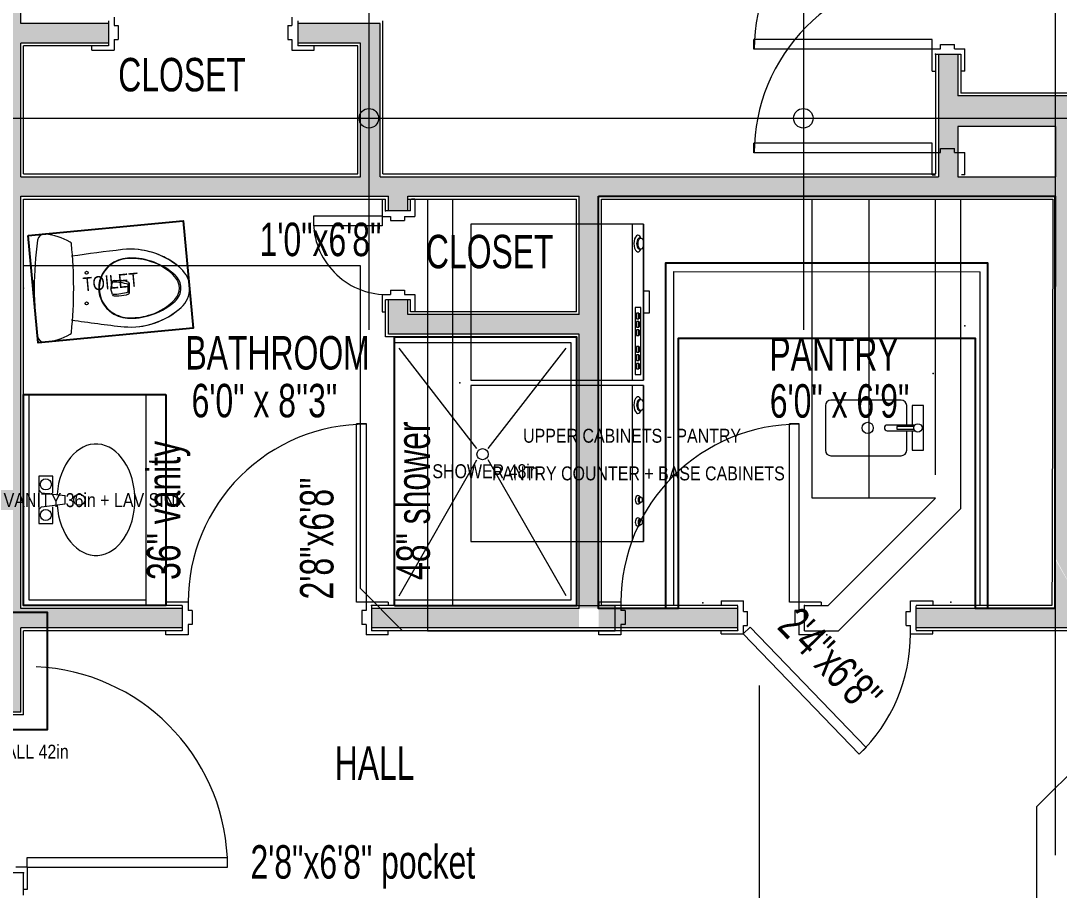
# Model space of a CAD drawing. Extents: x -864 to 864, y -576 to 576.
# Drawn here: x -185.8 to 0.6, y -68.9 to 87.2 of the extents above; entities that cross this region are included whole.
import ezdxf
from ezdxf.enums import TextEntityAlignment as Align

# ---------------------------------------------------------------- set-up
doc = ezdxf.new("R2010")
doc.units = 0
doc.header["$MEASUREMENT"] = 0
for name, color, linetype in [('1.1CASEWORK', 30, 'Continuous'), ('1.1CASEWORK-UPPER', 34, 'Continuous'), ('1.1COLLINE', 7, 'Continuous'), ('1.1COLUMNS', 51, 'Continuous'), ('1.1DEMO', 11, 'Continuous'), ('1.1DOORS', 1, 'Continuous'), ('1.1FILL', 7, 'Continuous'), ('1.1FIXTURES', 5, 'Continuous'), ('1.1NOTES', 3, 'Continuous'), ('1.1OBJNAMES', 2, 'Continuous'), ('1.1RMNAMES', 5, 'Continuous'), ('1.1WALL', 7, 'Continuous'), ('1.1WALL-KNEE', 40, 'Continuous'), ('BORDER', 3, 'Continuous')]:
    doc.layers.add(name, color=color, linetype=linetype)
doc.styles.add('DCADTXTSTYLE1', font='ARIAL NARROW')
doc.styles.add('DCADTXTSTYLE40', font='ARIAL NARROW')
doc.styles.add('DCADTXTSTYLE41', font='ARIAL NARROW')
doc.styles.add('DCADTXTSTYLE49', font='ARIAL NARROW')
doc.styles.add('DCADTXTSTYLE50', font='ARIAL NARROW')
doc.styles.add('DCADTXTSTYLE52', font='ARIAL NARROW')
doc.styles.add('DCADTXTSTYLE54', font='ARIAL NARROW')
doc.styles.add('DCADTXTSTYLE55', font='ARIAL NARROW')
doc.styles.add('DCADTXTSTYLE56', font='ARIAL NARROW')
doc.styles.add('DCADTXTSTYLE59', font='ARIAL NARROW')
doc.styles.add('DCADTXTSTYLE63', font='ARIAL NARROW')
doc.styles.add('DCADTXTSTYLE64', font='ARIAL NARROW')
doc.styles.add('DCADTXTSTYLE72', font='ARIAL NARROW')
doc.styles.add('DCADTXTSTYLE74', font='ARIAL NARROW')

msp = doc.modelspace()

# ---------------------------------------------------------------- hatches: boundary and pattern name
at = {"layer": '1.1FILL', "linetype": 'Continuous', "lineweight": 0, "ltscale": 8}
for points in [[(-185.8, 45.22), (-185.8, 55.72), (-121.23, 55.72), (-21.05, 55.72), (-17.55, 55.72), (-17.55, 63.07), (-21.1, 63.04), (-21.05, 59.22), (-121.23, 59.22), (-121.3, 59.22), (-121.3, 86.72), (-136.05, 86.72), (-136.05, 83.22), (-124.8, 83.22), (-124.8, 59.22), (-185.8, 59.22), (-185.8, 83.22), (-170.05, 83.22), (-170.05, 86.72), (-185.8, 86.72), (-185.8, 145.22), (-191.3, 145.22), (-191.3, 49.72), (-191.8, 49.72), (-191.79, 44.22), (-191.3, 44.22), (-191.3, -4.78), (-191.71, -4.78), (-191.7, -10.28), (-191.3, -10.28), (-191.3, -24.73), (-185.8, -24.73)], [(-21.05, 81.2), (-17.55, 81.24), (-17.55, 73.72), (29.95, 73.72), (29.95, 68.22), (3.31, 68.22), (3.31, -15.35), (0, -9.34), (-0.02, 55.72), (-17.55, 55.73), (-17.55, 59.22), (-0.01, 59.22), (-0.01, 68.22), (-17.55, 68.22), (-17.55, 63.07), (-21.05, 63.07)], [(-82.05, -21.78), (-82.05, 55.72), (-85.55, 55.72), (-85.55, 34.47), (-108.8, 34.47), (-108.8, 30.97), (-85.55, 30.97), (-85.55, -21.78)], [(-119.8, 30.97), (-112.3, 30.97), (-112.3, 34.47), (-116.3, 34.47), (-116.3, 37.1), (-119.8, 37.1), (-119.8, 34.47)], [(-112.3, 34.47), (-112.3, 30.97), (-108.8, 30.97), (-108.8, 34.47)], [(-0.19, -21.78), (3.31, -21.78), (3.31, -15.35), (-0.15, -9.35), (-0.19, -18.28), (-25.07, -18.28), (-25.06, -21.78), (-57.06, -21.78), (-57.07, -18.28), (-68.59, -18.28), (-68.59, -21.78), (-68.59, -18.28), (-82.05, -18.28), (-82.05, -21.78), (-85.55, -21.78), (-85.55, -18.28), (-122.81, -18.28), (-122.81, -21.78), (-112.58, -21.78), (-112.71, -18.15), (-108.23, -18.33), (-79.1, -18.28), (-82.05, -18.28), (-82.05, -21.78)], [(-191.3, -36.91), (-185.8, -36.91), (-185.8, -21.78), (-156.81, -21.78), (-156.81, -18.28), (-185.8, -18.28), (-185.8, -24.73), (-191.3, -24.73)], [(-108.23, -18.33), (-109.66, -18.28), (-112.71, -18.28), (-112.58, -21.78), (-85.55, -21.78), (-85.55, -18.29)]]:
    msp.add_hatch(color=7, dxfattribs=at).paths.add_polyline_path(points, flags=0)
at = {"layer": '1.1WALL', "linetype": 'Continuous', "lineweight": 0, "ltscale": 12}
msp.add_hatch(color=7, dxfattribs=at).paths.add_polyline_path([(-119.8, 55.72), (-119.8, 53.1), (-116.3, 53.1), (-116.3, 55.22), (-116.3, 55.72)], flags=0)

# ---------------------------------------------------------------- linework, layer by layer
at = {"layer": '1.1CASEWORK', "color": 3, "linetype": 'Continuous', "lineweight": 0, "ltscale": 24}
for p, q in [((-67.77, 30.22), (-14.36, 30.15)), ((-67.77, -17.78), (-67.77, 30.22)), ((-14.36, -17.78), (-14.36, 30.15))]:
    msp.add_line(p, q, dxfattribs=at)
msp.add_point((-16.3, 32.47), dxfattribs=at)
at = {"layer": '1.1CASEWORK', "color": 132, "linetype": 'Continuous', "lineweight": 0, "ltscale": 2}
msp.add_point((-22.02, 23.88), dxfattribs=at)
at = {"layer": '1.1CASEWORK-UPPER', "color": 1, "linetype": 'Continuous', "lineweight": 0, "ltscale": 8}
for p, q in [((-68.55, -17.78), (-68.55, 42.22)), ((-68.55, 42.22), (-13.57, 42.13)), ((-13.57, -17.78), (-13.57, 42.13))]:
    msp.add_line(p, q, dxfattribs=at)
at = {"layer": '1.1COLLINE', "color": 7, "linetype": 'Continuous', "lineweight": 0, "ltscale": 96}
for p, q in [((-123.3, 260.26), (-123.3, 31.75)), ((-45.3, 260.26), (-45.3, 31.75)), ((-250.48, 69.72), (330.5, 69.72)), ((-53.17, -315.79), (-53.17, -32.1))]:
    msp.add_line(p, q, dxfattribs=at)
at = {"layer": '1.1COLUMNS', "color": 1, "linetype": 'Continuous', "lineweight": 0, "ltscale": 12}
for centre in [(-123.3, 69.72), (-45.3, 69.72)]:
    msp.add_circle(centre, 1.75, dxfattribs=at)
at = {"layer": '1.1DEMO', "color": 11, "linetype": 'Continuous', "lineweight": 0, "ltscale": 2}
for p, q in [((-22.17, 65.27), (-54.17, 65.27)), ((-54.17, 63.52), (-54.17, 65.27)), ((-22.17, 63.52), (-22.17, 65.27)), ((-22.17, 63.52), (-54.17, 63.52)), ((-22.17, 59.57), (-22.17, 63.57)), ((-22.17, 63.57), (-20.67, 63.57)), ((-20.67, 63.57), (-20.67, 64.32)), ((-20.67, 64.32), (-18.17, 64.32)), ((-18.17, 63.57), (-18.17, 64.32)), ((-18.17, 63.57), (-16.3, 63.57)), ((-16.3, 59.57), (-16.3, 63.57)), ((-120.8, 59.72), (-21.55, 59.72)), ((-22.17, 59.57), (-21.55, 59.57)), ((-16.3, 59.57), (-16.92, 59.57)), ((-116.42, 55.22), (-112.8, 55.22)), ((-112.8, 55.22), (-112.8, -22.28)), ((-108.3, 55.22), (-108.3, -17.78)), ((-81.55, 55.22), (-21.55, 55.22)), ((-43.72, 1.51), (-43.72, 55.22)), ((-33.55, 55.22), (-33.55, 1.51)), ((-21.55, 5.72), (-21.55, 55.22)), ((-17.05, -0.35), (-17.05, 55.22)), ((-73.98, 50.72), (-104.98, 50.72)), ((-104.98, 50.72), (-104.98, 22.72)), ((-75.98, 22.72), (-75.98, 50.72)), ((-73.98, 22.72), (-73.98, 50.72)), ((-73.98, 50.72), (-73.98, 22.72)), ((-74.48, 48.22), (-74.73, 48.22)), ((-74.73, 46.22), (-74.48, 46.22)), ((-124.8, 43.22), (-185.3, 43.22)), ((-124.8, -14.73), (-124.8, 43.22)), ((-73.98, 34.72), (-73.98, 38.72)), ((-73.98, 38.72), (-72.98, 38.72)), ((-72.98, 38.72), (-72.98, 34.72)), ((-74.48, 35.72), (-75.48, 35.72)), ((-75.48, 35.72), (-75.48, 23.72)), ((-74.48, 23.72), (-74.48, 35.72)), ((-74.86, 34.72), (-75.23, 34.72)), ((-75.23, 34.72), (-75.23, 33.72)), ((-75.23, 33.72), (-74.86, 33.72)), ((-74.86, 33.72), (-74.86, 34.72)), ((-74.73, 33.72), (-74.73, 34.72)), ((-72.98, 34.72), (-73.98, 34.72)), ((-74.86, 33.22), (-75.23, 33.22)), ((-75.23, 33.22), (-75.23, 32.22)), ((-75.23, 32.22), (-74.86, 32.22)), ((-74.86, 31.72), (-75.23, 31.72)), ((-75.23, 31.72), (-75.23, 30.72)), ((-74.86, 32.22), (-74.86, 33.22)), ((-74.86, 30.72), (-74.86, 31.72)), ((-74.73, 32.22), (-74.73, 33.22)), ((-74.73, 30.72), (-74.73, 31.72)), ((-75.23, 30.72), (-74.86, 30.72)), ((-74.86, 28.72), (-75.23, 28.72)), ((-75.23, 28.72), (-75.23, 27.72)), ((-74.86, 27.72), (-74.86, 28.72)), ((-74.73, 27.72), (-74.73, 28.72)), ((-75.23, 27.72), (-74.86, 27.72)), ((-74.86, 27.22), (-75.23, 27.22)), ((-75.23, 27.22), (-75.23, 26.22)), ((-75.23, 26.22), (-74.86, 26.22)), ((-74.86, 26.22), (-74.86, 27.22)), ((-74.73, 26.22), (-74.73, 27.22)), ((-74.86, 25.72), (-75.23, 25.72)), ((-75.23, 25.72), (-75.23, 24.72)), ((-75.23, 24.72), (-74.86, 24.72)), ((-74.86, 24.72), (-74.86, 25.72)), ((-74.73, 24.72), (-74.73, 25.72)), ((-104.98, 22.72), (-73.98, 22.72)), ((-75.48, 23.72), (-74.48, 23.72)), ((-73.98, 21.72), (-104.98, 21.72)), ((-104.98, 21.72), (-104.98, -6.28)), ((-75.98, -6.28), (-75.98, 21.72)), ((-73.98, -6.28), (-73.98, 21.72)), ((-73.98, 21.72), (-73.98, -6.28)), ((-74.48, 19.22), (-74.73, 19.22)), ((-27.74, 19.13), (-40.35, 19.13)), ((-74.73, 17.22), (-74.48, 17.22)), ((-41.35, 18.13), (-41.35, 10.13)), ((-26.74, 14.63), (-26.74, 18.13)), ((-23.74, 18.13), (-25.74, 18.13)), ((-25.74, 18.13), (-25.74, 14.63)), ((-23.74, 10.13), (-23.74, 18.13)), ((-47.79, -17.15), (-47.79, 14.85)), ((-46.04, 14.85), (-47.79, 14.85)), ((-46.04, -17.15), (-46.04, 14.85)), ((-25.24, 14.63), (-30.24, 14.63)), ((-30.24, 13.63), (-25.24, 13.63)), ((-25.49, 14.38), (-28.49, 14.38)), ((-28.49, 14.38), (-28.49, 13.88)), ((-28.49, 13.88), (-25.49, 13.88)), ((-26.74, 10.13), (-26.74, 13.63)), ((-25.74, 13.63), (-25.74, 10.13)), ((-25.74, 10.13), (-23.74, 10.13)), ((-40.35, 9.13), (-27.74, 9.13)), ((-74.48, 1.72), (-74.73, 1.72)), ((-74.73, 0.72), (-74.48, 0.72)), ((-21.55, 1.51), (-43.72, 1.51)), ((-40.83, -17.78), (-21.55, 1.51)), ((-38.97, -22.28), (-17.05, -0.35)), ((-74.48, -2.28), (-74.73, -2.28)), ((-74.73, -3.28), (-74.48, -3.28)), ((-104.98, -6.28), (-73.98, -6.28)), ((-117.25, -22.28), (-124.8, -14.73)), ((-108.3, -17.78), (-79.1, -17.78)), ((-78.04, -17.15), (-82.04, -17.15)), ((-82.04, -17.15), (-82.04, -17.78)), ((-79.1, -22.28), (-79.1, -17.78)), ((-78.04, -17.15), (-78.04, -18.65)), ((-46.04, -17.15), (-47.79, -17.15)), ((-42.1, -17.15), (-46.1, -17.15)), ((-46.1, -17.15), (-46.1, -18.65)), ((-45.1, -22.28), (-45.1, -17.78)), ((-45.1, -17.78), (-40.83, -17.78)), ((-42.1, -17.15), (-42.1, -17.78)), ((-77.29, -18.65), (-78.04, -18.65)), ((-77.29, -18.65), (-77.29, -21.15)), ((-46.1, -18.65), (-46.85, -18.65)), ((-46.85, -18.65), (-46.85, -21.15)), ((-112.8, -22.28), (-117.25, -22.28)), ((-112.8, -22.28), (-79.1, -22.28)), ((-78.04, -21.15), (-78.04, -23.03)), ((-77.29, -21.15), (-78.04, -21.15)), ((-46.1, -21.15), (-46.85, -21.15)), ((-46.1, -21.15), (-46.1, -23.03)), ((-45.1, -22.28), (-38.97, -22.28)), ((-82.04, -23.03), (-82.04, -22.4)), ((-78.04, -23.03), (-82.04, -23.03)), ((-42.1, -23.03), (-46.1, -23.03)), ((-42.1, -23.03), (-42.1, -22.4)), ((11.08, -39.41), (-3.42, -53.9)), ((-3.42, -53.9), (-3.42, -111.7)), ((-184.67, -62.98), (-148.67, -62.98)), ((-184.67, -64.73), (-184.67, -62.98)), ((-148.67, -64.73), (-148.67, -62.98)), ((-184.67, -64.73), (-186.67, -64.73)), ((-184.67, -64.73), (-148.67, -64.73)), ((-184.67, -64.73), (-184.67, -68.73)), ((-185.3, -65.73), (-191.8, -65.73)), ((-185.3, -69.78), (-185.3, -65.73)), ((-184.67, -68.73), (-185.3, -68.73))]:
    msp.add_line(p, q, dxfattribs=at)
for centre, radius in [((-33.74, 14.13), 1), ((-24.74, 14.13), 0.75)]:
    msp.add_circle(centre, radius, dxfattribs=at)
for centre, radius, start, end in [((-22.17, 63.57), 31.94, 90, 180.1027), ((-40.35, 18.13), 1, 90, 180), ((-27.74, 18.13), 1, 0, 90), ((-46.1, -17.15), 31.94, 89.8972, 180), ((-30.24, 14.13), 0.5, 90, 270), ((-40.35, 10.13), 1, 180, 270), ((-27.74, 10.13), 1, 270, 360), ((-184.67, -64.73), 36, 2.7832, 87.3719)]:
    msp.add_arc(centre, radius, start, end, dxfattribs=at)
for centre, major_axis, ratio, start_param, end_param in [((-74.98, 47.22), (0, 1.5), 0.5, 5.497787, 10.210176), ((-74.73, 47.22), (0, 1), 0.5, 0, 3.141593), ((-74.98, 18.22), (0, 1.5), 0.5, 5.497787, 10.210176), ((-74.73, 18.22), (0, 1), 0.5, 0, 3.141593), ((-74.98, 1.22), (0, 0.75), 0.666667, 5.439031, 10.268932), ((-74.73, 1.22), (0, 0.5), 0.5, 0, 3.141593), ((-74.98, -2.78), (0, 0.75), 0.666667, 5.439031, 10.268932), ((-74.73, -2.78), (0, 0.5), 0.5, 0, 3.141593)]:
    msp.add_ellipse(centre, major_axis=major_axis, ratio=ratio, start_param=start_param, end_param=end_param, dxfattribs=at)
for centre, major_axis in [((-74.48, 47.22), (0, 1)), ((-74.48, 18.22), (0, 1)), ((-74.48, 1.22), (0, 0.5)), ((-74.48, -2.78), (0, 0.5))]:
    msp.add_ellipse(centre, major_axis=major_axis, ratio=0.5, dxfattribs=at)
for p in [(-21.55, 81.24), (-106.98, 22.22), (-45.1, -17.78), (-185.3, -65.73)]:
    msp.add_point(p, dxfattribs=at)
at = {"layer": '1.1DEMO', "color": 3, "linetype": 'Continuous', "lineweight": 0, "ltscale": 2}
msp.add_point((-21.55, 81.2), dxfattribs=at)
at = {"layer": '1.1DOORS', "color": 3, "linetype": 'Continuous', "lineweight": 0, "ltscale": 24}
for p, q in [((-169.05, 87.85), (-169.05, 86.35)), ((-137.11, 87.85), (-137.11, 86.35)), ((-169.05, 86.35), (-168.3, 86.35)), ((-168.3, 86.35), (-168.3, 83.85)), ((-137.86, 86.35), (-137.11, 86.35)), ((-137.86, 86.35), (-137.86, 83.85)), ((-169.05, 83.85), (-169.05, 81.97)), ((-169.05, 83.85), (-168.3, 83.85)), ((-137.86, 83.85), (-137.11, 83.85)), ((-137.11, 83.85), (-137.11, 81.97)), ((-173.05, 81.97), (-169.05, 81.97)), ((-137.11, 81.97), (-133.11, 81.97)), ((-120.92, 55.22), (-120.92, 52.1)), ((-115.05, 55.22), (-115.05, 52.1)), ((-120.92, 52.16), (-133.23, 52.16)), ((-133.23, 52.16), (-133.23, 50.41)), ((-120.92, 50.41), (-133.23, 50.41)), ((-120.92, 52.16), (-120.92, 50.41)), ((-120.92, 52.1), (-119.42, 52.1)), ((-119.42, 52.1), (-119.42, 51.35)), ((-119.42, 51.35), (-116.92, 51.35)), ((-116.92, 52.1), (-115.05, 52.1)), ((-116.92, 52.1), (-116.92, 51.35)), ((-120.92, 38.1), (-120.92, 34.97)), ((-120.92, 38.1), (-119.42, 38.1)), ((-119.42, 38.85), (-119.42, 38.1)), ((-119.42, 38.85), (-116.92, 38.85)), ((-116.92, 38.85), (-116.92, 38.1)), ((-116.92, 38.1), (-115.05, 38.1)), ((-115.05, 38.1), (-115.05, 34.97)), ((-125.5, -17.15), (-125.5, 14.85)), ((-123.75, 14.85), (-125.5, 14.85)), ((-123.75, -17.15), (-123.75, 14.85)), ((-155.75, -17.15), (-159.75, -17.15)), ((-155.75, -17.15), (-155.75, -18.65)), ((-123.75, -17.15), (-125.5, -17.15)), ((-123.81, -17.15), (-123.81, -18.65)), ((-60.06, -16.95), (-56.06, -16.95)), ((-56.06, -18.83), (-56.06, -16.95)), ((-26.06, -16.95), (-22.06, -16.95)), ((-26.06, -18.83), (-26.06, -16.95)), ((-155, -18.65), (-155.75, -18.65)), ((-155, -18.65), (-155, -21.15)), ((-123.81, -18.65), (-124.56, -18.65)), ((-124.56, -18.65), (-124.56, -21.15)), ((-56.06, -18.83), (-55.31, -18.83)), ((-55.31, -21.33), (-55.31, -18.83)), ((-26.81, -18.83), (-26.06, -18.83)), ((-26.81, -21.33), (-26.81, -18.83)), ((-155.75, -21.15), (-155.75, -23.03)), ((-155, -21.15), (-155.75, -21.15)), ((-123.81, -21.15), (-124.56, -21.15)), ((-123.81, -21.15), (-123.81, -23.03)), ((-56.1, -22.87), (-54.84, -21.65)), ((-56.06, -22.83), (-56.06, -21.33)), ((-56.06, -21.33), (-55.31, -21.33)), ((-54.84, -21.65), (-34, -43.23)), ((-26.81, -21.33), (-26.06, -21.33)), ((-26.06, -22.83), (-26.06, -21.33)), ((-155.75, -23.03), (-159.75, -23.03)), ((-119.81, -23.03), (-123.81, -23.03)), ((-60.06, -22.83), (-56.06, -22.83)), ((-56.1, -22.87), (-35.26, -44.45)), ((-26.06, -22.83), (-22.06, -22.83)), ((-35.26, -44.45), (-34, -43.23))]:
    msp.add_line(p, q, dxfattribs=at)
at = {"layer": '1.1DOORS', "color": 3, "linetype": 'Continuous', "lineweight": 0, "ltscale": 12}
for p, q in [((-173.05, 81.97), (-173.05, 82.6)), ((-133.11, 81.97), (-133.11, 82.6)), ((-120.92, 55.22), (-120.3, 55.22)), ((-115.05, 55.22), (-115.67, 55.22)), ((-120.92, 34.97), (-120.3, 34.97)), ((-115.05, 34.97), (-115.67, 34.97)), ((-60.06, -16.95), (-60.06, -17.58)), ((-22.06, -16.95), (-22.06, -17.58)), ((-60.06, -22.83), (-60.06, -22.2)), ((-22.06, -22.83), (-22.06, -22.2)), ((-159.75, -23.03), (-159.75, -22.4)), ((-119.81, -23.03), (-119.81, -22.4))]:
    msp.add_line(p, q, dxfattribs=at)
at = {"layer": '1.1DOORS', "color": 3, "linetype": 'Continuous', "lineweight": 0, "ltscale": 2}
for p, q in [((-22.17, 83.89), (-54.17, 83.89)), ((-54.17, 82.14), (-54.17, 83.89)), ((-22.17, 82.14), (-54.17, 82.14)), ((-22.17, 82.14), (-22.17, 83.89)), ((-22.17, 78.2), (-22.17, 82.2)), ((-22.17, 82.2), (-20.67, 82.2)), ((-20.67, 82.2), (-20.67, 82.95)), ((-20.67, 82.95), (-18.17, 82.95)), ((-18.17, 82.2), (-18.17, 82.95)), ((-18.17, 82.2), (-16.3, 82.2)), ((-16.3, 78.2), (-16.3, 82.2)), ((-22.17, 78.2), (-21.55, 78.2)), ((-16.3, 78.2), (-16.92, 78.2))]:
    msp.add_line(p, q, dxfattribs=at)
at = {"layer": '1.1DOORS', "color": 1, "linetype": 'Continuous', "lineweight": 0, "ltscale": 2}
msp.add_arc((-22.17, 82.2), 31.94, 90, 180.1027, dxfattribs=at)
at = {"layer": '1.1DOORS', "color": 1, "linetype": 'Continuous', "lineweight": 0}
for centre, radius, start, end in [((-120.08, 51.25), 13.18, 176.3192, 266.3192), ((-123.81, -17.15), 31.94, 89.8972, 180), ((-56.06, -22.83), 30, 313.8902, 360)]:
    msp.add_arc(centre, radius, start, end, dxfattribs=at)
at = {"layer": '1.1DOORS', "color": 3, "linetype": 'Continuous', "lineweight": 0, "ltscale": 2}
msp.add_point((-21.55, 81.2), dxfattribs=at)
at = {"layer": '1.1DOORS', "color": 51, "linetype": 'Continuous', "lineweight": 0, "ltscale": 12}
for p in [(-120.3, 53.1), (-122.81, -17.78), (-57.06, -22.2)]:
    msp.add_point(p, dxfattribs=at)
at = {"layer": '1.1FILL', "color": 5, "linetype": 'Continuous', "lineweight": 0, "ltscale": 12}
for p in [(-63.32, -17.25), (-18.83, -17.15), (-41.06, -23.03)]:
    msp.add_point(p, dxfattribs=at)
at = {"layer": '1.1FIXTURES', "color": 7, "linetype": 'Continuous', "lineweight": 0}
for p, q in [((-169.36, 40.37), (-169.62, 39.38)), ((-169.05, 40.6), (-168.18, 40.6)), ((-166.49, 38.53), (-166.49, 39.92)), ((-166.3, 38.37), (-166.3, 40.08)), ((-169.36, 38.08), (-169.62, 39.07)), ((-169.05, 37.85), (-168.18, 37.85))]:
    msp.add_line(p, q, dxfattribs=at)
at = {"layer": '1.1FIXTURES', "color": 3, "linetype": 'Continuous', "lineweight": 0, "ltscale": 15}
for p, q in [((-86.05, 30.47), (-118.73, 30.47)), ((-118.73, -17.78), (-118.73, 30.47)), ((-86.05, 30.47), (-86.05, -17.78)), ((-118.73, -17.78), (-86.05, -17.78))]:
    msp.add_line(p, q, dxfattribs=at)
at = {"layer": '1.1FIXTURES', "color": 1, "linetype": 'Continuous', "lineweight": 0, "ltscale": 15}
for p, q in [((-118.73, 29.47), (-87.05, 29.47)), ((-87.05, 29.47), (-87.05, -16.78)), ((-87.05, -16.78), (-118.73, -16.78))]:
    msp.add_line(p, q, dxfattribs=at)
at = {"layer": '1.1FIXTURES', "color": 1, "linetype": 'Continuous', "lineweight": 0, "ltscale": 12}
for p, q in [((-103.89, 10.41), (-117.89, 28.47)), ((-101.89, 10.41), (-87.89, 28.47)), ((-184.3, -16.78), (-184.3, 20.1)), ((-117.89, -16.02), (-103.89, 8.41)), ((-87.89, -16.02), (-101.89, 8.41)), ((-180.05, 5.48), (-182.55, 5.48)), ((-182.55, 5.48), (-182.55, -3.02)), ((-180.05, 2.48), (-180.05, 5.48)), ((-182.05, 2.48), (-182.55, 2.98)), ((-182.05, 2.48), (-177.8, 1.98)), ((-177.8, 0.48), (-177.8, 1.98)), ((-182.05, -0.02), (-177.8, 0.48)), ((-182.05, -0.02), (-182.55, -0.52)), ((-180.05, -3.02), (-180.05, -0.02)), ((-182.55, -3.02), (-180.05, -3.02)), ((-163.3, -16.78), (-184.3, -16.78))]:
    msp.add_line(p, q, dxfattribs=at)
at = {"layer": '1.1FIXTURES', "color": 3, "linetype": 'Continuous', "lineweight": 0, "ltscale": 12}
for p, q in [((-163.3, 20.1), (-185.3, 20.1)), ((-185.3, 20.1), (-185.3, -17.78)), ((-184.3, 20.1), (-185.3, 20.1)), ((-185.3, 20.1), (-185.3, -17.78)), ((-163.3, -17.78), (-163.3, 20.1)), ((-163.3, -17.78), (-163.3, -16.78)), ((-185.3, -17.78), (-163.3, -17.78)), ((-185.3, -17.78), (-163.3, -17.78)), ((-159.75, -17.15), (-159.75, -17.78)), ((-119.81, -17.15), (-119.81, -17.78))]:
    msp.add_line(p, q, dxfattribs=at)
at = {"layer": '1.1FIXTURES', "color": 3, "linetype": 'Continuous', "lineweight": 0, "ltscale": 24}
msp.add_line((-119.81, -17.15), (-123.81, -17.15), dxfattribs=at)
at = {"layer": '1.1FIXTURES', "color": 7, "linetype": 'Continuous', "lineweight": 0}
for centre in [(-173.97, 41.98), (-173.97, 41.98), (-173.97, 36.47), (-173.97, 36.47)]:
    msp.add_circle(centre, 0.276, dxfattribs=at)
at = {"layer": '1.1FIXTURES', "color": 1, "linetype": 'Continuous', "lineweight": 0, "ltscale": 15}
msp.add_circle((-102.89, 9.41), 1, dxfattribs=at)
at = {"layer": '1.1FIXTURES', "color": 1, "linetype": 'Continuous', "lineweight": 0, "ltscale": 12}
for centre in [(-181.3, 3.98), (-181.3, -1.52)]:
    msp.add_circle(centre, 1, dxfattribs=at)
at = {"layer": '1.1FIXTURES', "color": 1, "linetype": 'Continuous', "lineweight": 0, "ltscale": 4}
msp.add_circle((-175.3, 1.23), 1, dxfattribs=at)
at = {"layer": '1.1FIXTURES', "color": 3, "linetype": 'Continuous', "lineweight": 0}
for centre, radius, start, end in [((-181.54, 47.69), 1.26, 83.5441, 172.1201), ((-182.73, 37.21), 11.81, 60.5225, 83.5446), ((-120.39, 39.22), 62.99, 172.1189, 187.8811), ((-177.13, 47.11), 0.433, 5.7811, 60.5219), ((-182.73, 37.21), 11.81, 59.4293, 60.5225), ((-255.04, 39.22), 78.74, 5.7794, 5.9408), ((-255.04, 39.22), 78.74, 0, 5.7794), ((-146.59, -149.6), 196.85, 96.1133, 98.7983), ((-166.11, 32.63), 13.58, 48.1114, 96.1133), ((-166.11, 32.63), 13.58, 48.1114, 83.9005), ((-166.49, 39.22), 5.32, 123.5054, 236.4946), ((-166.49, 39.22), 5.24, 123.5054, 236.4946), ((-166.17, 38.73), 5.91, 90.5512, 123.5054), ((-166.17, 38.73), 5.83, 90.5512, 123.5054), ((-166.11, 32.63), 12.01, 48.1114, 90.5512), ((-166.11, 32.63), 11.93, 71.9026, 90.5512), ((-165.58, 34.24), 10.24, 43.1942, 71.9026), ((-160.27, 39.22), 2.95, 316.8058, 403.1942), ((-160.19, 39.22), 3.15, 311.9318, 408.0538), ((-160.19, 39.22), 4.72, 312.1939, 408.1113), ((-160.19, 39.22), 4.72, 312.1939, 408.1113), ((-181.57, 39.91), 1.97, 155.8903, 179.4839), ((-105.07, 39.22), 78.47, 179.4839, 180.5161), ((-255.04, 39.22), 78.74, 354.2206, 360), ((-181.57, 38.54), 1.97, 180.5161, 204.1097), ((-166.11, 45.82), 13.58, 265.1848, 311.8886), ((-166.11, 45.82), 12.01, 269.4488, 311.8886), ((-166.11, 45.82), 13.58, 277.231, 311.9948), ((-165.58, 44.21), 10.24, 288.0974, 316.8058), ((-166.17, 39.72), 5.91, 236.4946, 269.4488), ((-166.17, 39.72), 5.83, 236.4946, 269.4488), ((-166.11, 45.82), 11.93, 269.4488, 288.0974), ((-146.59, 228.05), 196.85, 261.2017, 263.9763), ((-181.54, 30.76), 1.26, 187.8817, 276.4559), ((-182.73, 41.24), 11.81, 276.4554, 299.4775), ((-177.13, 31.34), 0.433, 299.4781, 354.2189), ((-182.73, 41.24), 11.81, 299.4775, 300.5707), ((-255.04, 39.22), 78.74, 354.0592, 354.2206)]:
    msp.add_arc(centre, radius, start, end, dxfattribs=at)
at = {"layer": '1.1FIXTURES', "color": 7, "linetype": 'Continuous', "lineweight": 0}
for centre, radius, start, end in [((-169.05, 39.22), 0.591, 165, 195), ((-169.05, 40.29), 0.315, 90, 165), ((-169.25, 30.46), 9.84, 73.7398, 90), ((-168.18, 35.88), 4.72, 68.0652, 90), ((-166.61, 39.92), 0.118, 0, 74.919), ((-166.49, 40.08), 0.197, 0, 68.0652), ((-169.05, 38.16), 0.315, 195, 270), ((-169.25, 47.98), 9.84, 270, 286.2602), ((-168.18, 42.57), 4.72, 270, 291.9348), ((-166.61, 38.53), 0.118, 285.081, 360), ((-166.49, 38.37), 0.197, 291.9348, 360)]:
    msp.add_arc(centre, radius, start, end, dxfattribs=at)
at = {"layer": '1.1FIXTURES', "color": 1, "linetype": 'Continuous', "lineweight": 0, "ltscale": 4}
msp.add_ellipse((-172.3, 1.23), major_axis=(0, 10), ratio=0.7, start_param=1.670465, end_param=7.754313, dxfattribs=at)
at = {"layer": '1.1FIXTURES', "color": 51, "linetype": 'Continuous', "lineweight": 0, "ltscale": 11.998862}
msp.add_point((-185.3, 39.22), dxfattribs=at)
at = {"layer": '1.1FIXTURES', "color": 3, "linetype": 'Continuous', "lineweight": 0, "ltscale": 12}
msp.add_point((-185.3, -11.65), dxfattribs=at)
at = {"layer": '1.1NOTES'}
msp.add_lwpolyline([(-196, -40), (-181, -40), (-181, -19), (-196, -19)], close=True, dxfattribs=at)
at = {"layer": '1.1OBJNAMES'}
for points in [[(-82.05, 55.72), (-0.17, 55.72), (-0.17, -18.28), (-14.4, -18.28), (-14.4, 30.2), (-67.8, 30.2), (-67.8, -18.28), (-82.05, -18.28)], [(-82.05, 55.72), (-0.17, 55.72), (-0.17, -18.28), (-12.17, -18.28), (-12.17, 43.72), (-70.05, 43.72), (-70.05, -18.28), (-82.05, -18.28)], [(-184.49, 48.65), (-156.67, 51.28), (-154.85, 32.02), (-182.67, 29.39)], [(-118.7, -17.8), (-118.7, 30.5), (-86, 30.5), (-86, -17.8)], [(-159.75, 20.1), (-159.75, -17.78), (-185.3, -17.78), (-185.3, 20.1)]]:
    msp.add_lwpolyline(points, close=True, dxfattribs=at)
at = {"layer": '1.1WALL', "color": 7, "linetype": 'Continuous', "lineweight": 0, "ltscale": 12}
for p, q in [((-185.8, 86.72), (-185.8, 145.22)), ((-170.05, 86.72), (-185.8, 86.72)), ((-121.3, 86.72), (-136.05, 86.72)), ((-121.3, 59.22), (-121.3, 86.72)), ((-185.8, 59.22), (-185.8, 83.22)), ((-170.05, 83.22), (-185.8, 83.22)), ((-124.8, 83.22), (-136.05, 83.22)), ((-124.8, 59.22), (-124.8, 83.22)), ((-21.05, 81.24), (-21.05, 59.22)), ((-17.55, 81.24), (-17.55, 73.72)), ((45.2, 73.72), (-17.55, 73.72)), ((0, 68.22), (-17.55, 68.22)), ((-17.55, 68.22), (-17.55, 59.22)), ((0, 68.22), (-0.01, 59.22)), ((-185.8, 59.22), (-124.8, 59.22)), ((-121.3, 59.22), (-21.05, 59.22)), ((-17.55, 59.22), (-0.01, 59.22)), ((-185.8, 45.22), (-185.8, 55.72)), ((-185.8, 55.72), (-119.8, 55.72)), ((-119.8, 53.1), (-119.8, 55.72)), ((-116.3, 55.72), (-85.55, 55.72)), ((-116.3, 53.1), (-116.3, 55.72)), ((-85.55, 34.47), (-85.55, 55.72)), ((-82.05, -18.28), (-82.05, 55.72)), ((-82.05, 55.72), (-0.02, 55.72)), ((-0.02, 55.72), (-0.13, -9.35)), ((-115.8, 53.1), (-120.3, 53.1)), ((-185.8, -18.28), (-185.8, 45.22)), ((-115.8, 37.1), (-120.3, 37.1)), ((-119.8, 34.47), (-119.8, 37.1)), ((-116.3, 34.47), (-116.3, 37.1)), ((-119.8, 30.97), (-119.8, 34.47)), ((-85.55, 34.47), (-116.3, 34.47)), ((-85.55, 30.97), (-119.8, 30.97)), ((-85.55, -18.28), (-85.55, 30.97)), ((-0.15, -9.35), (-0.19, -18.28)), ((-156.81, -18.28), (-185.8, -18.28)), ((-85.55, -18.28), (-122.81, -18.28)), ((-68.59, -18.28), (-82.05, -18.28)), ((-57.07, -18.28), (-68.59, -18.28)), ((-57.06, -22.25), (-57.07, -17.84)), ((-25.06, -22.19), (-25.07, -17.79)), ((-0.19, -18.28), (-25.07, -18.28)), ((-156.81, -21.78), (-185.8, -21.78)), ((-68.59, -21.78), (-122.81, -21.78)), ((-57.06, -21.78), (-68.59, -21.78)), ((3.31, -21.78), (-25.06, -21.78))]:
    msp.add_line(p, q, dxfattribs=at)
at = {"layer": '1.1WALL', "color": 1, "linetype": 'Continuous', "lineweight": 0, "ltscale": 12}
for p, q in [((-170.05, 87.22), (-170.05, 82.72)), ((-136.05, 87.22), (-136.05, 82.72)), ((-21.55, 81.24), (-17.05, 81.24)), ((-21.55, 81.2), (-17.55, 81.2)), ((-21.55, 81.2), (-17.05, 81.2)), ((-156.81, -17.78), (-156.81, -22.28)), ((-122.81, -17.78), (-122.81, -22.28))]:
    msp.add_line(p, q, dxfattribs=at)
at = {"layer": '1.1WALL', "color": 5, "linetype": 'Continuous', "lineweight": 0, "ltscale": 12}
for p, q in [((-120.8, 59.72), (-120.8, 87.22)), ((-185.3, 59.72), (-185.3, 82.72)), ((-170.05, 82.72), (-185.3, 82.72)), ((-125.3, 82.72), (-136.05, 82.72)), ((-125.3, 59.72), (-125.3, 82.72)), ((-21.55, 81.24), (-21.55, 59.72)), ((-17.05, 81.24), (-17.05, 74.22)), ((45.2, 74.22), (-17.05, 74.22)), ((-185.3, 59.72), (-125.3, 59.72)), ((-120.8, 59.72), (-21.55, 59.72)), ((-185.3, 44.72), (-185.3, 55.22)), ((-185.3, 55.22), (-120.3, 55.22)), ((-120.3, 53.1), (-120.3, 55.22)), ((-115.8, 55.22), (-86.05, 55.22)), ((-115.8, 53.1), (-115.8, 55.22)), ((-86.05, 34.97), (-86.05, 55.22)), ((-81.55, 55.22), (-0.52, 55.22)), ((-81.55, -17.78), (-81.55, 55.22)), ((-0.52, 55.22), (-0.64, -9.35)), ((-185.3, -17.78), (-185.3, 44.72)), ((-120.3, 34.97), (-120.3, 37.1)), ((-115.8, 34.97), (-115.8, 37.1)), ((-120.3, 30.47), (-120.3, 34.97)), ((-86.05, 34.97), (-115.8, 34.97)), ((-86.05, 30.47), (-120.3, 30.47)), ((-86.05, -17.78), (-86.05, 30.47)), ((-0.65, -9.35), (-0.69, -17.78)), ((-156.81, -17.78), (-185.3, -17.78)), ((-86.05, -17.78), (-122.81, -17.78)), ((-68.59, -17.78), (-81.55, -17.78)), ((-57.07, -17.78), (-68.59, -17.78)), ((-0.69, -17.78), (-25.07, -17.78)), ((-156.81, -22.28), (-185.3, -22.28)), ((-68.59, -22.28), (-122.81, -22.28)), ((-57.06, -22.28), (-68.59, -22.28)), ((3.81, -22.28), (-25.06, -22.28))]:
    msp.add_line(p, q, dxfattribs=at)
at = {"layer": '1.1WALL-KNEE', "color": 7, "linetype": 'Continuous', "lineweight": 0, "ltscale": 12}
msp.add_line((-185.8, -36.91), (-185.8, -21.78), dxfattribs=at)
at = {"layer": '1.1WALL-KNEE', "color": 5, "linetype": 'Continuous', "lineweight": 0, "ltscale": 12}
for q in [(-185.3, -22.28), (-191.8, -37.41)]:
    msp.add_line((-185.3, -37.41), q, dxfattribs=at)
at = {"layer": '1.1WALL-KNEE', "color": 1, "linetype": 'Continuous', "lineweight": 0, "ltscale": 12}
msp.add_line((-185.8, -36.91), (-191.3, -36.91), dxfattribs=at)
at = {"layer": 'BORDER', "color": 51, "linetype": 'Continuous', "lineweight": 0, "ltscale": 115.199997}
for p, q in [((0, -9.35), (0, 114.33)), ((0, -62.56), (0, -9.35))]:
    msp.add_line(p, q, dxfattribs=at)

# ---------------------------------------------------------------- texts
at = {"layer": '1.1NOTES', "color": 3, "linetype": 'Continuous', "lineweight": 0, "ltscale": 12, "width": 0.833333}
for s, style, p in [('1\'0"x6\'8"', 'DCADTXTSTYLE56', (-142.92, 43.17)), ('2\'8"x6\'8" pocket', 'DCADTXTSTYLE52', (-144.56, -68.59))]:
    msp.add_text(s, height=6, dxfattribs=dict(at, style=style)).set_placement(p, align=Align.BOTTOM_LEFT)
at = {"layer": '1.1NOTES', "color": 3, "linetype": 'Continuous', "lineweight": 0, "ltscale": 8, "width": 0.833333}
for s, style, p in [('6\'0" x 8\'\'3"', 'DCADTXTSTYLE40', (-155.13, 14.23)), ('6\'0" x 6\'9"', 'DCADTXTSTYLE41', (-51.32, 14.17))]:
    msp.add_text(s, height=6, dxfattribs=dict(at, style=style)).set_placement(p, align=Align.BOTTOM_LEFT)
at = {"layer": '1.1NOTES', "color": 3, "linetype": 'Continuous', "lineweight": 0, "ltscale": 12, "width": 0.833333}
for s, rotation, style, p in [('48" shower', 90, 'DCADTXTSTYLE49', (-110.55, -13.17)), ('36" vanity', 90, 'DCADTXTSTYLE50', (-155.36, -13.17)), ('2\'8"x6\'8"', 90, 'DCADTXTSTYLE54', (-127.87, -16.67)), ('2\'4"x6\'8"', -46.0003, 'DCADTXTSTYLE55', (-51.49, -23.01))]:
    msp.add_text(s, height=6, rotation=rotation, dxfattribs=dict(at, style=style)).set_placement(p, align=Align.BOTTOM_LEFT)
at = {"layer": '1.1NOTES', "style": 'DCADTXTSTYLE1'}
msp.add_text('KNEE WALL 42in', height=2.5, dxfattribs=at).set_placement((-188.5, -44), align=Align.MIDDLE_CENTER)
at = {"layer": '1.1OBJNAMES', "style": 'DCADTXTSTYLE1'}
msp.add_text('TOILET', height=2.5, rotation=5.3947, dxfattribs=at).set_placement((-169.67, 40.33), align=Align.MIDDLE_CENTER)
for s, p in [('UPPER CABINETS - PANTRY', (-76.05, 12.72)), ('SHOWER 48in', (-102.35, 6.35)), ('PANTRY COUNTER + BASE CABINETS', (-74.92, 5.96)), ('VANITY 36in + LAV SINK', (-172.52, 1.16))]:
    msp.add_text(s, height=2.5, dxfattribs=at).set_placement(p, align=Align.MIDDLE_CENTER)
at = {"layer": '1.1RMNAMES', "color": 5, "linetype": 'Continuous', "lineweight": 0, "ltscale": 8, "width": 0.833333}
for s, style, p in [('CLOSET', 'DCADTXTSTYLE72', (-168.3, 72.75)), ('CLOSET', 'DCADTXTSTYLE74', (-113.06, 40.99)), ('BATHROOM', 'DCADTXTSTYLE63', (-156.23, 22.81)), ('PANTRY', 'DCADTXTSTYLE64', (-51.4, 22.59)), ('HALL', 'DCADTXTSTYLE59', (-129.43, -50.86))]:
    msp.add_text(s, height=6, dxfattribs=dict(at, style=style)).set_placement(p, align=Align.BOTTOM_LEFT)

doc.saveas('drawing.dxf')
